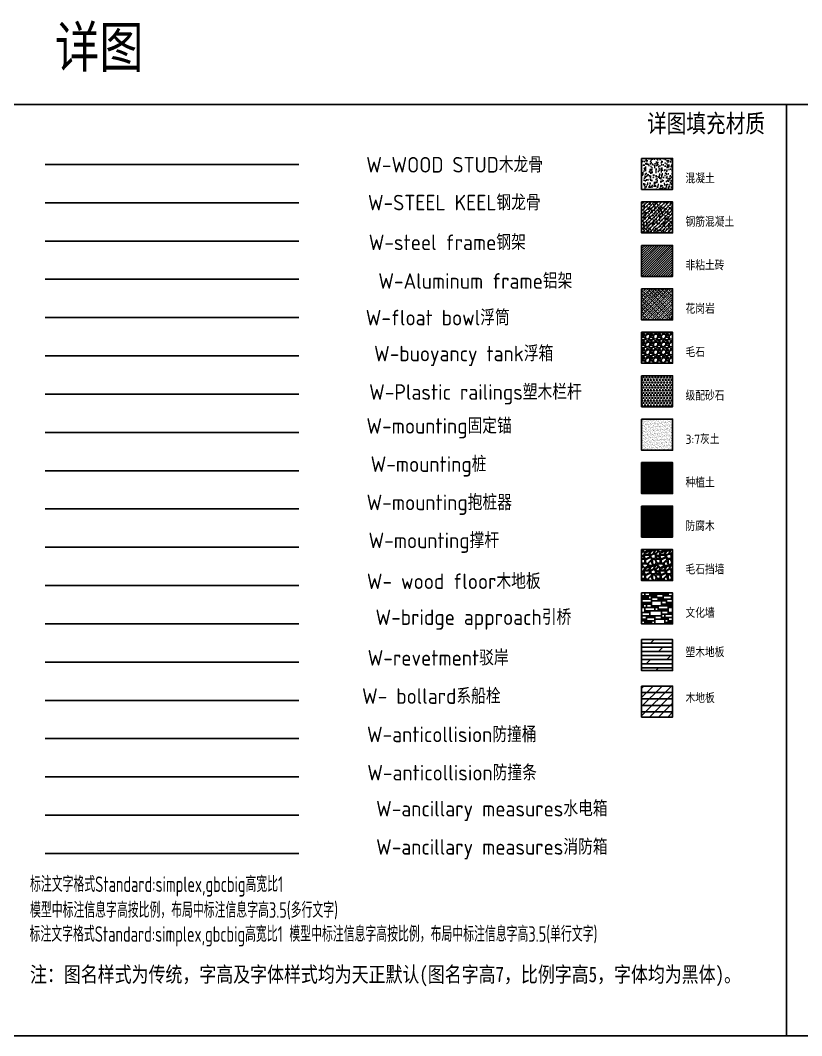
# Model space of a CAD drawing. Header units: millimetres. Extents: x -2430464 to 225692, y -180 to 1805330.
# Drawn here: x -1417138 to -1391956, y 1498428 to 1531144 of the extents above; entities that cross this region are included whole.
import ezdxf
from ezdxf.enums import TextEntityAlignment as Align

# ---------------------------------------------------------------- set-up
doc = ezdxf.new("R2010")
doc.units = ezdxf.units.MM
doc.header["$LTSCALE"] = 1000
doc.layers.get('0').update_dxf_attribs({"linetype": 'CONTINUOUS'})
for name, color, linetype in [('L-TEXT文字标注', 7, 'CONTINUOUS'), ('L-填充', 251, 'CONTINUOUS'), ('L-结构线', 7, 'CONTINUOUS'), ('W- bollard系船栓', 4, 'CONTINUOUS'), ('W-_ANTICOLLISION防撞措施', 6, 'CONTINUOUS'), ('W-ALUMINUM_FRAME铝架', 30, 'CONTINUOUS'), ('W-ancillary measures附属措施', 1, 'CONTINUOUS'), ('W-bridge approach引桥', 4, 'CONTINUOUS'), ('W-FLOAT_BOWL浮筒', 253, 'CONTINUOUS'), ('W-MOUNTING固定方式', 5, 'CONTINUOUS'), ('W-PLASTIC_RAILINGS塑木栏杆', 6, 'CONTINUOUS'), ('W-REVETMENT驳岸', 251, 'CONTINUOUS'), ('W-STEEL_FRAME钢架', 3, 'CONTINUOUS'), ('W-STEEL_KEEL钢龙骨', 5, 'CONTINUOUS'), ('W-WOOD_FLOOR木地板', 30, 'CONTINUOUS'), ('W-WOOD_STUD木龙骨', 25, 'CONTINUOUS')]:
    doc.layers.add(name, color=color, linetype=linetype)
doc.styles.get("Standard").update_dxf_attribs({"font": 'tssdeng.shx', "width": 0.7, "bigfont": 'hztxt.shx'})
doc.styles.add('黑体', font='simhei.ttf', dxfattribs={"width": 0.8})

msp = doc.modelspace()

# ---------------------------------------------------------------- hatches: boundary and pattern name
at = {"layer": 'L-填充'}
h = msp.add_hatch(dxfattribs=at)
h.set_pattern_fill('混凝土', color=256, scale=33.333333)
h.set_pattern_definition([(50, (-1454393.3, 1467476.14), (239.08673, -20.9174), [25, -275]), (355, (-1454393.3, 1467476.14), (-46.25044, 250.7307), [20, -220]), (100.4514, (-1454373.37, 1467474.4), (192.83646, 229.8132), [21.2467, -233.71404]), (46.1842, (-1454393.3, 1467542.8), (355.747, -55.173), [37.5, -412.5]), (96.6356, (-1454363.65, 1467538.2), (311.5542, 324.706), [31.8701, -350.571]), (351.1842, (-1454393.3, 1467542.8), (311.554, 324.7062), [30, -330]), (21, (-1454359.96, 1467526.14), (198.969, -134.2063), [25, -275]), (326, (-1454359.96, 1467526.14), (81.1051, 241.7167), [20, -220]), (71.4514, (-1454343.38, 1467514.95), (280.0742, 107.51017), [21.2467, -233.71404]), (37.5, (-1454393.29, 1467476.14), (4.053285, 110.96462), [0, -217.33333, 0, -223.33333, 0, -220.83333]), (7.5, (-1454393.29, 1467476.14), (87.68985, 131.47057), [0, -127.33333, 0, -212.33333, 0, -84.16667]), (327.5, (-1454467.63, 1467476.14), (177.94081, -7.51829), [0, -83.33333, 0, -260, 0, -345]), (317.5, (-1454500.96, 1467476.14), (194.3954, 33.36833), [0, -108.33333, 0, -172.66667, 0, -245])])
h.paths.add_polyline_path([(-1397114.71, 1526692.98), (-1396114.71, 1526692.98), (-1396114.71, 1525692.98), (-1397114.71, 1525692.98)])
h = msp.add_hatch(dxfattribs=at)
h.set_pattern_fill('钢筋混凝土', color=256, scale=33.333333)
h.set_pattern_definition([(45, (-1454393.29, 1467476.14), (-58.925565, 58.925565), []), (50, (-1454393.3, 1467476.14), (239.08673, -20.9174), [25, -275]), (355, (-1454393.3, 1467476.14), (-46.25044, 250.7307), [20, -220]), (100.4514, (-1454373.37, 1467474.4), (192.83646, 229.8132), [21.2467, -233.71404]), (46.1842, (-1454393.3, 1467542.8), (355.747, -55.173), [37.5, -412.5]), (96.6356, (-1454363.65, 1467538.2), (311.5542, 324.706), [31.8701, -350.571]), (351.1842, (-1454393.3, 1467542.8), (311.554, 324.7062), [30, -330]), (21, (-1454359.96, 1467526.14), (198.969, -134.2063), [25, -275]), (326, (-1454359.96, 1467526.14), (81.1051, 241.7167), [20, -220]), (71.4514, (-1454343.38, 1467514.95), (280.0742, 107.51017), [21.2467, -233.71404]), (37.5, (-1454393.29, 1467476.14), (4.053285, 110.96462), [0, -217.33333, 0, -223.33333, 0, -220.83333]), (7.5, (-1454393.29, 1467476.14), (87.68985, 131.47057), [0, -127.33333, 0, -212.33333, 0, -84.16667]), (327.5, (-1454467.63, 1467476.14), (177.94081, -7.51829), [0, -83.33333, 0, -260, 0, -345]), (317.5, (-1454500.96, 1467476.14), (194.3954, 33.36833), [0, -108.33333, 0, -172.66667, 0, -245])])
h.paths.add_polyline_path([(-1397114.71, 1525292.98), (-1396114.71, 1525292.98), (-1396114.71, 1524292.98), (-1397114.71, 1524292.98)])
h = msp.add_hatch(dxfattribs=at)
h.set_pattern_fill('ANSI31', color=256, scale=33.333333)
h.set_pattern_definition([(45, (-1454393.29, 1467476.137), (-37.417734, 37.417734), [])])
h.paths.add_polyline_path([(-1397114.71, 1523892.98), (-1396114.71, 1523892.98), (-1396114.71, 1522892.98), (-1397114.71, 1522892.98)])
h = msp.add_hatch(dxfattribs=at)
h.set_pattern_fill('ANSI33', color=256, scale=33.333333)
h.set_pattern_definition([(45, (-1454393.29, 1467476.14), (-74.83547, 74.83547), []), (45, (-1454318.46, 1467476.14), (-74.83547, 74.83547), [52.91667, -26.45833])])
h.paths.add_polyline_path([(-1397114.71, 1522492.98), (-1396114.71, 1522492.98), (-1396114.71, 1521492.98), (-1397114.71, 1521492.98)])
h = msp.add_hatch(dxfattribs=at)
h.set_pattern_fill('GRAVEL', color=256, scale=33.333333)
h.set_pattern_definition([(228.0128, (-1454210.412, 1467730.137), (-2032.0017266, -2286.002809), [34.1721, -3383.05]), (184.9697, (-1454233.272, 1467704.737), (3048.0049306, 253.9982075), [58.6405, -5805.4]), (132.5104, (-1454291.692, 1467699.657), (2539.9981518, -2794.0027292), [41.3482, -4093.47]), (267.2737, (-1454390.752, 1467636.157), (253.998897, 5079.9983653), [53.4005, -5286.64]), (292.8337, (-1454393.292, 1467582.817), (-1270.0036056, 3048.001733), [52.3634, -5183.98]), (357.2737, (-1454372.972, 1467534.557), (-5079.9983653, 253.998897), [53.4005, -5286.64]), (37.6942, (-1454319.632, 1467532.017), (-3302.0020861, -2539.9977357), [70.6194, -6991.31]), (72.2553, (-1454263.752, 1467575.197), (1778.0035565, 5588.0016206), [66.672, -6600.53]), (121.4296, (-1454243.432, 1467638.697), (-2032.0005235, 3301.996116), [53.5813, -5304.55]), (175.2364, (-1454271.372, 1467684.417), (2793.9978053, -253.997616), [61.1713, -2997.39]), (222.3974, (-1454332.332, 1467689.497), (-3048.0000917, -2793.9963651), [79.1078, -7831.68]), (138.8141, (-1454139.292, 1467633.617), (-1777.9988674, 1523.997656), [27.0005, -2673.06]), (171.4692, (-1454159.612, 1467651.397), (3301.9949596, -508.00128), [51.3682, -5085.46]), (225, (-1454210.41, 1467659.02), (-4e-14, -253.99983), [35.9209, -323.289]), (203.1986, (-1454228.192, 1467689.497), (1270.004283, 508.002227), [19.3441, -1915.06]), (291.8014, (-1454245.97, 1467681.877), (-254.000178, 762.00049), [27.3566, -1340.48]), (30.9638, (-1454235.812, 1467656.477), (761.999195, 508.000396), [44.432, -1436.63]), (161.5651, (-1454197.71, 1467679.34), (508.00023, -253.99962), [32.1287, -771.09]), (16.3895, (-1454393.292, 1467681.877), (2540.0014014, 761.998415), [45.0088, -4455.88]), (70.3462, (-1454350.112, 1467694.577), (-1015.997169, -2793.996049), [37.7599, -3738.22]), (293.1986, (-1454197.712, 1467730.137), (-508.002227, 1270.004283), [38.688, -1895.72]), (343.6105, (-1454182.472, 1467694.577), (-2540.0014014, 761.998415), [45.0088, -4455.88]), (339.444, (-1454393.292, 1467524.397), (-1270.001576, 507.999384), [43.4035, -2126.77]), (294.7751, (-1454352.652, 1467509.157), (-1269.9970404, 2793.9987026), [36.3672, -3600.36]), (66.8014, (-1454195.172, 1467476.137), (508.002227, 1270.004283), [38.688, -1895.72]), (17.354, (-1454179.932, 1467511.697), (-3302.0001782, -1015.9984676), [42.5783, -4215.24]), (69.444, (-1454319.632, 1467476.137), (-507.999384, -1270.001576), [21.7018, -2148.48]), (101.3099, (-1454210.41, 1467476.137), (-253.998746, 1015.996746), [12.9515, -1282.2]), (165.9638, (-1454212.95, 1467488.84), (762.000535, -253.99956), [52.3634, -994.905]), (186.009, (-1454263.752, 1467501.537), (2539.9962544, 253.9994069), [48.5267, -4804.14]), (303.6901, (-1454235.81, 1467633.62), (-254.00009, 507.99951), [36.6324, -879.178]), (353.1572, (-1454215.492, 1467603.137), (4318.0017857, -508.0022752), [63.9557, -6331.6]), (60.9454, (-1454151.992, 1467595.517), (-1015.9976366, -1777.995761), [26.1508, -2588.94]), (90, (-1454139.3, 1467618.38), (-254, 254), [15.24, -238.76]), (120.2564, (-1454268.832, 1467509.157), (1015.9978467, -1777.9991032), [35.2867, -3493.39]), (48.0128, (-1454286.612, 1467539.637), (2032.0017266, 2286.002809), [68.3443, -3348.88]), (0, (-1454240.9, 1467590.44), (254, 254), [66.04, -187.96]), (325.3048, (-1454174.852, 1467590.437), (-2539.995599, 1778.000169), [40.161, -3975.93]), (254.0546, (-1454141.832, 1467567.577), (-254.000648, -1016.00242), [36.9829, -1812.17]), (207.646, (-1454151.992, 1467532.017), (-4825.9983049, -2540.0015975), [60.2145, -5961.25]), (175.4261, (-1454205.332, 1467504.077), (-3302.0007605, 253.9987711), [63.7029, -6306.58]), (175.4261, (-1454205.332, 1467504.077), (-3302.0007605, 253.9987711), [63.7029, -6306.58])])
h.paths.add_polyline_path([(-1397114.71, 1521092.98), (-1396114.71, 1521092.98), (-1396114.71, 1520092.98), (-1397114.71, 1520092.98)])
h = msp.add_hatch(dxfattribs=at)
h.set_pattern_fill('TRIANG', color=256, scale=33.333333)
h.set_pattern_definition([(60, (-1454393.29, 1467476.14), (-47.62498, 82.48891), [47.625, -47.625]), (120, (-1454393.29, 1467476.14), (-95.24998, 1e-05), [47.625, -47.625]), (0, (-1454417.105, 1467517.38), (47.625, 82.4889), [47.625, -47.625])])
h.paths.add_polyline_path([(-1397114.71, 1519692.98), (-1396114.71, 1519692.98), (-1396114.71, 1518692.98), (-1397114.71, 1518692.98)])
h = msp.add_hatch(dxfattribs=at)
h.set_pattern_fill('AR-SAND', color=256, scale=33.333333)
h.set_pattern_definition([(37.5, (-1454393.29, 1467476.14), (-2.66672, 81.568873), [0, -64.346667, 0, -71.966667, 0, -68.791667]), (7.5, (-1454393.29, 1467476.14), (74.92055, 119.47085), [0, -34.713333, 0, -57.996667, 0, -22.225]), (327.5, (-1454445.36, 1467476.14), (131.83206, 0.23953), [0, -21.166667, 0, -76.2, 0, -99.483333]), (317.5, (-1454445.36, 1467476.14), (127.25941, 37.15489), [0, -10.583333, 0, -49.953333, 0, -57.15])])
h.paths.add_polyline_path([(-1397114.71, 1518292.98), (-1396114.71, 1518292.98), (-1396114.71, 1517292.98), (-1397114.71, 1517292.98)])
h = msp.add_hatch(dxfattribs=at)
h.set_pattern_fill('EARTH', color=256, scale=33.333333)
h.set_pattern_definition([(0, (-1454393.29, 1467476.14), (105.83333, 105.83333), [105.83333, -105.83333]), (0, (-1454393.29, 1467515.82), (105.83333, 105.83333), [105.83333, -105.83333]), (0, (-1454393.29, 1467555.51), (105.83333, 105.83333), [105.83333, -105.83333]), (90, (-1454380.06, 1467568.74), (-105.83333, 105.83333), [105.83333, -105.83333]), (90, (-1454340.38, 1467568.74), (-105.83333, 105.83333), [105.83333, -105.83333]), (90, (-1454300.69, 1467568.74), (-105.83333, 105.83333), [105.83333, -105.83333])])
h.paths.add_polyline_path([(-1397114.71, 1516892.98), (-1396114.71, 1516892.98), (-1396114.71, 1515892.98), (-1397114.71, 1515892.98)])
h = msp.add_hatch(dxfattribs=at)
h.set_pattern_fill('木纹01', color=256, scale=33.333333, style=0)
h.set_pattern_definition([(0, (-1430538.38, 1487380.5), (133.33333, 133.33333), [6.66667, -126.66667]), (0, (-1430631.71, 1487393.84), (133.33333, 133.33333), [13.33333, -120]), (0, (-1430545.04, 1487400.5), (133.33333, 133.33333), [6.66667, -126.66667]), (0, (-1430625.04, 1487413.84), (133.33333, 133.33333), [6.66667, -126.66667]), (0, (-1430545.04, 1487420.5), (133.33333, 133.33333), [6.66667, -126.66667]), (0, (-1430618.38, 1487427.17), (133.33333, 133.33333), [6.66667, -126.66667]), (0, (-1430545.04, 1487433.84), (133.33333, 133.33333), [6.66667, -126.66667]), (0, (-1430618.38, 1487447.17), (133.33333, 133.33333), [6.66667, -73.33333, 6.66667, -46.66667]), (0, (-1430618.38, 1487460.5), (133.33333, 133.33333), [13.33333, -66.66667, 6.66667, -46.66667]), (0, (-1430625.04, 1487480.5), (133.33333, 133.33333), [6.66667, -20, 6.66667, -53.33333, 6.66667, -40]), (0, (-1430631.71, 1487493.84), (133.33333, 133.33333), [6.66667, -26.66667, 13.33333, -86.66667]), (0, (-1430545.04, 1487500.5), (133.33333, 133.33333), [6.66667, -126.66667]), (0, (-1430631.71, 1487507.17), (133.33333, 133.33333), [6.66667, -33.33333, 6.66667, -86.66667]), (45, (-1430645.04, 1487380.5), (1e-14, 133.33333), [18.85613, -169.70567]), (45, (-1430531.71, 1487380.5), (1e-14, 133.33333), [37.71236, -150.84945]), (45, (-1430531.71, 1487447.17), (1e-14, 133.33333), [9.428, -179.1338]), (45, (-1430645.04, 1487460.5), (1e-14, 133.33333), [28.28427, -160.27754]), (45, (-1430531.71, 1487460.5), (1e-14, 133.33333), [47.14045, -141.42135]), (45, (-1430531.71, 1487480.5), (1e-14, 133.33333), [28.28427, -160.27754]), (315, (-1430558.38, 1487493.84), (133.33333, -3e-14), [9.428, -179.1338]), (315, (-1430605.04, 1487387.17), (133.33333, -3e-14), [18.85613, -169.70567]), (315, (-1430598.38, 1487440.5), (133.33333, -3e-14), [18.85613, -169.70567]), (315, (-1430558.38, 1487413.84), (133.33333, -3e-14), [18.85613, -169.70567]), (315, (-1430565.04, 1487467.17), (133.33333, -3e-14), [18.85613, -169.70567]), (315, (-1430558.38, 1487480.5), (133.33333, -3e-14), [28.28427, -160.27754]), (315, (-1430591.71, 1487400.5), (133.33333, -3e-14), [28.28427, -160.27754]), (315, (-1430571.71, 1487407.17), (133.33333, -3e-14), [28.28427, -160.27754]), (315, (-1430591.71, 1487453.84), (133.33333, -3e-14), [28.28427, -160.27754]), (315, (-1430578.38, 1487460.5), (133.33333, -3e-14), [28.28427, -160.27754]), (26.56505, (-1430638.376, 1487407.17), (133.33333, 5e-08), [14.9071, -283.23528]), (26.56505, (-1430538.376, 1487400.503), (133.33333, 5e-08), [59.62848, -238.5139]), (26.56505, (-1430538.376, 1487420.503), (133.33333, 5e-08), [59.62848, -238.5139]), (26.56505, (-1430538.376, 1487433.837), (133.33333, 5e-08), [59.62853, -89.33333, 29.81467, -119.36586]), (26.56505, (-1430525.04, 1487453.837), (133.33333, 5e-08), [14.9071, -283.23528]), (26.56505, (-1430645.04, 1487500.503), (133.33333, 5e-08), [14.9071, -283.23528]), (26.56505, (-1430538.376, 1487500.503), (133.33333, 5e-08), [29.81424, -268.32816]), (333.43495, (-1430571.71, 1487380.503), (133.33333, -5e-08), [29.81424, -268.32816]), (333.43495, (-1430618.376, 1487413.837), (133.33333, -5e-08), [29.81424, -268.32816]), (333.43495, (-1430618.376, 1487393.837), (133.33333, -5e-08), [14.9071, -283.23482]), (333.43495, (-1430611.71, 1487427.17), (133.33333, -5e-08), [44.72136, -253.42104]), (333.43495, (-1430585.04, 1487427.17), (133.33333, -5e-08), [29.81424, -268.32816]), (333.43495, (-1430571.71, 1487433.837), (133.33333, -5e-08), [29.81424, -268.32816]), (333.43495, (-1430611.71, 1487447.17), (133.33333, -5e-08), [14.9071, -283.23482]), (333.43495, (-1430605.04, 1487460.503), (133.33333, -5e-08), [14.9071, -283.23482]), (333.43495, (-1430551.71, 1487487.17), (133.33333, -5e-08), [14.9071, -283.23482]), (333.43495, (-1430558.376, 1487440.503), (133.33333, -5e-08), [14.9071, -283.23482]), (333.43495, (-1430618.376, 1487480.503), (133.33333, -5e-08), [44.72136, -253.42104]), (333.43495, (-1430625.04, 1487493.837), (133.33333, -5e-08), [29.81424, -268.32816]), (333.43495, (-1430551.71, 1487453.837), (133.33333, -5e-08), [14.90667, -134.16, 14.90667, -134.16906]), (333.43495, (-1430591.71, 1487480.503), (133.33333, -5e-08), [29.81424, -268.32816]), (333.43495, (-1430585.04, 1487493.837), (133.33333, -5e-08), [29.81424, -268.32816]), (333.43495, (-1430625.04, 1487507.17), (133.33333, -5e-08), [29.81424, -268.32816]), (333.43495, (-1430585.04, 1487507.17), (133.33333, -5e-08), [29.81424, -268.32816])])
h.paths.add_polyline_path([(-1397114.71, 1515492.98), (-1396114.71, 1515492.98), (-1396114.71, 1514492.98), (-1397114.71, 1514492.98)])
h = msp.add_hatch(dxfattribs=at)
h.set_pattern_fill('毛石砌体', color=256, scale=33.333333, style=0)
h.set_pattern_definition([(0, (-1430888.84, 1487080.5), (500, 500), [150, -350]), (0, (-1430588.84, 1487130.5), (500, 500), [125, -375]), (0, (-1430613.84, 1487155.5), (500, 500), [100, -400]), (0, (-1430763.84, 1487280.5), (500, 500), [75, -75, 100, -250]), (0, (-1430763.84, 1487305.5), (500, 500), [100, -25, 125, -250]), (0, (-1430988.84, 1487405.5), (500, 500), [125, -375]), (0, (-1430513.84, 1487430.5), (500, 500), [125, -375]), (90, (-1430988.84, 1487180.5), (-500, 500), [75, -425]), (90, (-1430913.84, 1487555.5), (-500, 500), [50, -450]), (90, (-1430888.84, 1487080.5), (-500, 500), [75, -425]), (90, (-1430838.84, 1487530.5), (-500, 500), [25, -475]), (90, (-1430813.84, 1487330.5), (-500, 500), [75, -425]), (90, (-1430763.84, 1487155.5), (-500, 500), [125, -375]), (90, (-1430713.84, 1487505.5), (-500, 500), [75, -425]), (90, (-1430663.84, 1487305.5), (-500, 500), [100, -400]), (90, (-1430638.84, 1487305.5), (-500, 500), [100, -400]), (90, (-1430588.84, 1487080.5), (-500, 500), [50, -450]), (90, (-1430513.84, 1487155.5), (-500, 500), [125, -375]), (45, (-1430938.84, 1487130.5), (3e-14, 500), [212.132, -494.975]), (45, (-1430888.84, 1487155.5), (3e-14, 500), [106.066, -601.041]), (45, (-1430663.84, 1487430.5), (3e-14, 500), [141.4213, -565.6854]), (45, (-1430663.84, 1487455.5), (3e-14, 500), [106.066, -601.041]), (135, (-1430838.84, 1487405.5), (-500, 3e-14), [35.3555, -671.751]), (135, (-1430938.84, 1487130.5), (-500, 3e-14), [70.7105, -636.396]), (135, (-1430788.84, 1487280.5), (-500, 3e-14), [70.7105, -636.396]), (135, (-1430663.84, 1487405.5), (-500, 3e-14), [70.7105, -636.396]), (135, (-1430513.84, 1487505.5), (-500, 3e-14), [106.066, -601.041]), (135, (-1430513.84, 1487480.5), (-500, 3e-14), [70.7105, -636.396]), (135, (-1430538.84, 1487530.5), (-500, 3e-14), [70.7105, -636.396]), (135, (-1430688.84, 1487080.5), (-500, 3e-14), [106.066, -601.041]), (26.56505, (-1430538.84, 1487380.5), (500, 2e-07), [55.9, -1062.134]), (26.56505, (-1430663.84, 1487255.5), (500, 2e-07), [55.9, -1062.134]), (26.56505, (-1430838.84, 1487405.5), (500, 2e-07), [111.8, -1006.234]), (26.56505, (-1430813.84, 1487530.5), (500, 2e-07), [111.8, -1006.234]), (26.56505, (-1430813.84, 1487405.5), (500, 2e-07), [111.8, -1006.234]), (26.56505, (-1430513.84, 1487505.5), (500, 2e-07), [111.8, -1006.234]), (26.56505, (-1430988.84, 1487255.5), (500, 2e-07), [167.705, -950.329]), (26.56505, (-1430988.84, 1487280.5), (500, 2e-07), [167.705, -950.329]), (26.56505, (-1430988.84, 1487480.5), (500, 2e-07), [167.705, -950.329]), (63.43495, (-1430738.84, 1487455.5), (0.0535, 500.1071), [55.9, -1062.1333]), (63.43495, (-1430513.84, 1487430.5), (0.0535, 500.1071), [55.9, -670.7333, 111.8, -279.5]), (63.43495, (-1430563.84, 1487380.5), (-9e-07, 500), [111.8, -1006.234]), (63.43495, (-1430863.84, 1487430.5), (-9e-07, 500), [111.8, -1006.234]), (63.43495, (-1430888.84, 1487430.5), (-9e-07, 500), [111.8, -1006.234]), (63.43495, (-1430713.84, 1487480.5), (-9e-07, 500), [167.705, -950.329]), (116.56505, (-1430838.84, 1487355.5), (-2e-07, 500), [55.9, -1062.134]), (116.56505, (-1430513.84, 1487305.5), (-2e-07, 500), [55.9, -1062.134]), (116.56505, (-1430613.84, 1487155.5), (-2e-07, 500), [111.8, -1006.234]), (116.56505, (-1430638.84, 1487180.5), (-2e-07, 500), [111.8, -1006.234]), (116.56505, (-1430588.84, 1487530.5), (-2e-07, 500), [111.8, -1006.234]), (116.56505, (-1430988.84, 1487280.5), (-2e-07, 500), [111.8, -1006.234]), (116.56505, (-1430738.84, 1487080.5), (-2e-07, 500), [167.705, -950.329]), (153.43495, (-1430563.84, 1487380.5), (-500, -9e-07), [111.8, -1006.234]), (153.43495, (-1430538.84, 1487355.5), (-500, -9e-07), [111.8, -1006.234]), (153.43495, (-1430913.84, 1487105.5), (-500, -9e-07), [55.9, -1062.134]), (153.43495, (-1430763.84, 1487305.5), (-500, -9e-07), [55.9, -1062.134]), (153.43495, (-1430663.84, 1487455.5), (-500, -9e-07), [55.9, -1062.134])])
h.paths.add_polyline_path([(-1397114.71, 1514092.98), (-1396114.71, 1514092.98), (-1396114.71, 1513092.98), (-1397114.71, 1513092.98)])
h = msp.add_hatch(dxfattribs=at)
h.set_pattern_fill('文化石01', color=256, scale=66.666667, style=0)
h.set_pattern_definition([(0, (-1454393.3, 1467476.1), (0, 1066.667), [800, -266.667]), (0, (-1454393.3, 1467529.5), (0, 1066.667), [-320, 320, -160, 266.667]), (0, (-1454393.3, 1467582.8), (0, 1066.667), [-480, 586.667]), (0, (-1454393.3, 1467636.1), (0, 1066.667), [480, -586.667]), (0, (-1454393.3, 1467689.5), (0, 1066.667), [-213.333, 853.333]), (0, (-1454393.3, 1467742.8), (0, 1066.667), [373.333, -266.667, 320, -106.667]), (0, (-1454020, 1467796.1), (0, 1066.667), [853.333, -213.333]), (0, (-1454446.6, 1467849.5), (0, 1066.667), [586.667, -480]), (0, (-1454606.6, 1467902.8), (0, 1066.667), [480, -586.667]), (0, (-1454393.3, 1467956.1), (0, 1066.667), [853.333, -213.333]), (0, (-1454393.3, 1468009.5), (0, 1066.667), [-426.667, 266.667, -160, 213.333]), (0, (-1453860, 1468062.8), (0, 1066.667), [640, -426.667]), (0, (-1454286.6, 1468116.1), (0, 1066.667), [426.667, -213.333, 160, -266.667]), (0, (-1454073.3, 1468169.5), (0, 1066.667), [426.667, -160, 266.667, -213.333]), (0, (-1453646.6, 1468222.8), (0, 1066.667), [640, -426.667]), (0, (-1454073.3, 1468276.1), (0, 1066.667), [426.667, -640]), (0, (-1453860, 1468329.5), (0, 1066.667), [480, -586.667]), (0, (-1453860, 1468382.8), (0, 1066.667), [-320, 746.667]), (0, (-1454180, 1468436.1), (0, 1066.667), [320, -746.667]), (0, (-1453860, 1468489.5), (0, 1066.667), [746.667, -320]), (90, (-1454393.3, 1467902.8), (-1066.667, 7e-14), [160, -426.667, 373.333, -106.667]), (90, (-1454286.6, 1467956.1), (-1066.667, 7e-14), [266.667, -160, 106.667, -533.333]), (90, (-1454233.3, 1467742.8), (-1066.667, 7e-14), [106.667, -960]), (90, (-1454180, 1467636.1), (-1066.667, 7e-14), [106.667, -640, 160, -160]), (90, (-1454126.6, 1467849.5), (-1066.667, 7e-14), [106.667, -960]), (90, (-1454073.3, 1467476.1), (-1066.667, 7e-14), [160, -480, 266.667, -160]), (90, (-1454020, 1467689.5), (-1066.667, 7e-14), [160, -906.667]), (90, (-1453966.6, 1467956.1), (-1066.667, 7e-14), [160, -53.333, 106.667, -746.667]), (90, (-1453913.3, 1467529.5), (-1066.667, 7e-14), [160, -906.667]), (90, (-1453860, 1467796.1), (-1066.667, 7e-14), [160, -53.3333, 160, -106.6667, 266.6667, -320]), (90, (-1453753.3, 1467796.1), (-1066.667, 7e-14), [-746.667, 106.667, -106.667, 106.667]), (90, (-1453700, 1467956.1), (-1066.667, 7e-14), [106.667, -960]), (90, (-1453646.6, 1467582.8), (-1066.667, 7e-14), [106.667, -373.333, 266.667, -320]), (90, (-1453593.3, 1467742.8), (-1066.667, 7e-14), [53.333, -693.333, 160, -160]), (90, (-1453540, 1467796.1), (-1066.667, 7e-14), [266.667, -266.667, 160, -373.333]), (90, (-1453486.6, 1468062.8), (-1066.667, 7e-14), [160, -266.667, 106.667, -533.333]), (90, (-1453433.3, 1467689.5), (-1066.667, 7e-14), [106.667, -960]), (90, (-1453380, 1467796.1), (-1066.667, 7e-14), [106.667, -320, 160, -480])])
h.paths.add_polyline_path([(-1397114.71, 1512692.98), (-1396114.71, 1512692.98), (-1396114.71, 1511692.98), (-1397114.71, 1511692.98)])
at = {"layer": 'W-ALUMINUM_FRAME铝架'}
h = msp.add_hatch(dxfattribs=at)
h.set_pattern_fill('DOLMIT', color=8, scale=166.666667)
h.set_pattern_definition([(0, (-1725309.23, 1527611.76), (0, 132.290343), []), (45, (-1725309.23, 1527611.76), (-264.5805, 264.5805), [187.0869, -374.17333])])
h.paths.add_polyline_path([(-1396114.71, 1510192.98), (-1396114.71, 1511192.98), (-1397114.71, 1511192.98), (-1397114.71, 1510192.98)])
h = msp.add_hatch(dxfattribs=at)
h.set_pattern_fill('木板', color=8, scale=166.666667)
h.set_pattern_definition([(0, (-1725309.23, 1527611.76), (0, 208.33333), []), (45, (-1725309.23, 1527611.76), (-147.31391, 147.31391), [])])
h.paths.add_polyline_path([(-1397114.71, 1509692.98), (-1397114.71, 1508692.98), (-1396114.71, 1508692.98), (-1396114.71, 1509692.98)])

# ---------------------------------------------------------------- linework, layer by layer
for points in [[(-1417444.81, 1528427.69), (-1392444.81, 1528427.69), (-1392444.81, 1498427.69), (-1417444.81, 1498427.69)], [(-1392444.81, 1528427.69), (-1367444.81, 1528427.69), (-1367444.81, 1498427.69), (-1392444.81, 1498427.69)]]:
    msp.add_lwpolyline(points, close=True)
at = {"layer": 'L-结构线'}
for points in [[(-1397114.71, 1526692.98), (-1396114.71, 1526692.98), (-1396114.71, 1525692.98), (-1397114.71, 1525692.98)], [(-1397114.71, 1525292.98), (-1396114.71, 1525292.98), (-1396114.71, 1524292.98), (-1397114.71, 1524292.98)], [(-1397114.71, 1523892.98), (-1396114.71, 1523892.98), (-1396114.71, 1522892.98), (-1397114.71, 1522892.98)], [(-1397114.71, 1522492.98), (-1396114.71, 1522492.98), (-1396114.71, 1521492.98), (-1397114.71, 1521492.98)], [(-1397114.71, 1521092.98), (-1396114.71, 1521092.98), (-1396114.71, 1520092.98), (-1397114.71, 1520092.98)], [(-1397114.71, 1519692.98), (-1396114.71, 1519692.98), (-1396114.71, 1518692.98), (-1397114.71, 1518692.98)], [(-1397114.71, 1518292.98), (-1396114.71, 1518292.98), (-1396114.71, 1517292.98), (-1397114.71, 1517292.98)], [(-1397114.71, 1516892.98), (-1396114.71, 1516892.98), (-1396114.71, 1515892.98), (-1397114.71, 1515892.98)], [(-1397114.71, 1515492.98), (-1396114.71, 1515492.98), (-1396114.71, 1514492.98), (-1397114.71, 1514492.98)], [(-1397114.71, 1514092.98), (-1396114.71, 1514092.98), (-1396114.71, 1513092.98), (-1397114.71, 1513092.98)], [(-1397114.71, 1512692.98), (-1396114.71, 1512692.98), (-1396114.71, 1511692.98), (-1397114.71, 1511692.98)], [(-1397114.71, 1511192.98), (-1396114.71, 1511192.98), (-1396114.71, 1510192.98), (-1397114.71, 1510192.98)], [(-1397114.71, 1509692.98), (-1396114.71, 1509692.98), (-1396114.71, 1508692.98), (-1397114.71, 1508692.98)]]:
    msp.add_lwpolyline(points, close=True, dxfattribs=at)
at = {"layer": 'W- bollard系船栓'}
msp.add_lwpolyline([(-1416334.44, 1509232.97), (-1408162.35, 1509232.97)], dxfattribs=at)
at = {"layer": 'W-_ANTICOLLISION防撞措施'}
for points in [[(-1416334.44, 1507999.64), (-1408162.35, 1507999.64)], [(-1416334.44, 1506766.31), (-1408162.35, 1506766.31)]]:
    msp.add_lwpolyline(points, dxfattribs=at)
at = {"layer": 'W-ALUMINUM_FRAME铝架', "color": 4}
msp.add_lwpolyline([(-1416334.44, 1522799.64), (-1408162.35, 1522799.64)], dxfattribs=at)
at = {"layer": 'W-ancillary measures附属措施'}
for points in [[(-1416334.44, 1505532.97), (-1408162.35, 1505532.97)], [(-1416334.44, 1504299.64), (-1408162.35, 1504299.64)]]:
    msp.add_lwpolyline(points, dxfattribs=at)
at = {"layer": 'W-bridge approach引桥'}
msp.add_lwpolyline([(-1416334.44, 1511699.64), (-1408162.35, 1511699.64)], dxfattribs=at)
at = {"layer": 'W-FLOAT_BOWL浮筒'}
for points in [[(-1416334.44, 1521566.31), (-1408162.35, 1521566.31)], [(-1416334.44, 1520332.97), (-1408162.35, 1520332.97)]]:
    msp.add_lwpolyline(points, dxfattribs=at)
at = {"layer": 'W-MOUNTING固定方式'}
for points in [[(-1416334.44, 1517866.31), (-1408162.35, 1517866.31)], [(-1416334.44, 1516632.97), (-1408162.35, 1516632.97)], [(-1416334.44, 1515399.64), (-1408162.35, 1515399.64)], [(-1416334.44, 1514166.31), (-1408162.35, 1514166.31)]]:
    msp.add_lwpolyline(points, dxfattribs=at)
at = {"layer": 'W-PLASTIC_RAILINGS塑木栏杆'}
msp.add_lwpolyline([(-1416334.44, 1519099.64), (-1408162.35, 1519099.64)], dxfattribs=at)
at = {"layer": 'W-REVETMENT驳岸'}
msp.add_lwpolyline([(-1416334.44, 1510466.31), (-1408162.35, 1510466.31)], dxfattribs=at)
at = {"layer": 'W-STEEL_FRAME钢架'}
msp.add_lwpolyline([(-1416334.44, 1524032.97), (-1408162.35, 1524032.97)], dxfattribs=at)
at = {"layer": 'W-STEEL_KEEL钢龙骨', "color": 5}
msp.add_lwpolyline([(-1416334.44, 1525266.31), (-1408162.35, 1525266.31)], dxfattribs=at)
at = {"layer": 'W-WOOD_FLOOR木地板'}
msp.add_lwpolyline([(-1416334.44, 1512932.97), (-1408162.35, 1512932.97)], dxfattribs=at)
at = {"layer": 'W-WOOD_STUD木龙骨'}
msp.add_lwpolyline([(-1416334.44, 1526499.64), (-1408162.35, 1526499.64)], dxfattribs=at)

# ---------------------------------------------------------------- texts
at = {"layer": 'L-TEXT文字标注', "width": 0.95}
for s, height, p in [('详图', 1500, (-1414592.5, 1530313.6)), ('详图填充材质', 666.667, (-1395038.58, 1527833.56))]:
    msp.add_text(s, height=height, dxfattribs=at).set_placement(p, align=Align.MIDDLE)
for s, p in [('混凝土', (-1395699.7, 1526192.98)), ('钢筋混凝土', (-1395699.7, 1524792.98)), ('非粘土砖', (-1395699.7, 1523392.98)), ('花岗岩', (-1395699.7, 1521992.98)), ('毛石', (-1395699.7, 1520592.98)), ('级配砂石', (-1395699.7, 1519192.98)), ('3:7灰土', (-1395699.7, 1517792.98)), ('种植土', (-1395699.7, 1516392.98)), ('防腐木', (-1395699.7, 1514992.98)), ('毛石挡墙', (-1395699.7, 1513592.98)), ('文化墙', (-1395699.7, 1512192.98)), ('塑木地板', (-1395699.7, 1510925.84)), ('木地板', (-1395699.7, 1509450.33))]:
    msp.add_text(s, height=300, dxfattribs=at).set_placement(p, align=Align.TOP_LEFT)
at = {"layer": 'L-TEXT文字标注', "width": 0.7}
msp.add_text('标注文字格式Standard:simplex,gbcbig高宽比1 模型中标注信息字高按比例，布局中标注信息字高3.5(单行文字)', height=500, dxfattribs=at).set_placement((-1416838.7, 1501454.02))
at = {"layer": 'L-TEXT文字标注', "insert": (-1416824.92, 1503560.07), "char_height": 500, "width": 37770.7773, "attachment_point": 1}
msp.add_mtext('标注文字格式Standard:simplex,gbcbig高宽比1\\P模型中标注信息字高按比例，布局中标注信息字高3.5(多行文字)', dxfattribs=at)
at = {"layer": 'L-TEXT文字标注', "insert": (-1416824.92, 1500652.76), "char_height": 500, "attachment_point": 1, "style": '黑体'}
msp.add_mtext('注：图名样式为传统，字高及字体样式均为天正默认(图名字高7，比例字高5，字体均为黑体)。', dxfattribs=at)
at = {"layer": 'W- bollard系船栓', "width": 0.95}
msp.add_text('W- bollard系船栓', height=500, dxfattribs=at).set_placement((-1403890.65, 1509395.21), align=Align.MIDDLE)
at = {"layer": 'W-_ANTICOLLISION防撞措施', "width": 0.95}
for s, p in [('W-anticollision防撞桶', (-1403233.03, 1508161.88)), ('W-anticollision防撞条', (-1403222.56, 1506928.54))]:
    msp.add_text(s, height=500, dxfattribs=at).set_placement(p, align=Align.MIDDLE)
at = {"layer": 'W-ALUMINUM_FRAME铝架', "color": 4, "width": 0.95}
msp.add_text('W-Aluminum frame铝架', height=500, dxfattribs=at).set_placement((-1402472.76, 1522770.8), align=Align.MIDDLE)
at = {"layer": 'W-ancillary measures附属措施', "width": 0.95}
for s, p in [('W-ancillary measures水电箱', (-1401941.13, 1505695.21)), ('W-ancillary measures消防箱', (-1401941.13, 1504461.88))]:
    msp.add_text(s, height=500, dxfattribs=at).set_placement(p, align=Align.MIDDLE)
at = {"layer": 'W-bridge approach引桥', "width": 0.95}
msp.add_text('W-bridge approach引桥', height=500, dxfattribs=at).set_placement((-1402535.92, 1511861.88), align=Align.MIDDLE)
at = {"layer": 'W-FLOAT_BOWL浮筒', "width": 0.95}
for s, p in [('W-float bowl浮筒', (-1403685.5, 1521591.74)), ('W-buoyancy tank浮箱', (-1402848.59, 1520358.4))]:
    msp.add_text(s, height=500, dxfattribs=at).set_placement(p, align=Align.MIDDLE)
at = {"layer": 'W-MOUNTING固定方式', "width": 0.95}
for s, p in [('W-mounting固定锚', (-1403641.01, 1518028.54)), ('W-mounting桩', (-1403981.54, 1516795.21)), ('W-mounting抱桩器', (-1403635.77, 1515561.88)), ('W-mounting撑杆', (-1403811.27, 1514336.15))]:
    msp.add_text(s, height=500, dxfattribs=at).set_placement(p, align=Align.MIDDLE)
at = {"layer": 'W-PLASTIC_RAILINGS塑木栏杆', "width": 0.95}
msp.add_text('W-Plastic railings塑木栏杆', height=500, dxfattribs=at).set_placement((-1402470.26, 1519118.25), align=Align.MIDDLE)
at = {"layer": 'W-REVETMENT驳岸', "width": 0.95}
msp.add_text('W-revetment驳岸', height=500, dxfattribs=at).set_placement((-1403672.11, 1510628.54), align=Align.MIDDLE)
at = {"layer": 'W-STEEL_FRAME钢架', "width": 0.95}
msp.add_text('W-steel frame钢架', height=500, dxfattribs=at).set_placement((-1403377.52, 1524016.09), align=Align.MIDDLE)
at = {"layer": 'W-STEEL_KEEL钢龙骨', "color": 5, "width": 0.95}
msp.add_text('W-STEEL KEEL钢龙骨', height=500, dxfattribs=at).set_placement((-1403151.33, 1525297.44), align=Align.MIDDLE)
at = {"layer": 'W-WOOD_FLOOR木地板', "width": 0.95}
msp.add_text('W- wood floor木地板', height=500, dxfattribs=at).set_placement((-1403169.46, 1513095.21), align=Align.MIDDLE)
at = {"layer": 'W-WOOD_STUD木龙骨', "width": 0.95}
msp.add_text('W-WOOD STUD木龙骨', height=500, dxfattribs=at).set_placement((-1403140.02, 1526515.64), align=Align.MIDDLE)

doc.saveas('drawing.dxf')
